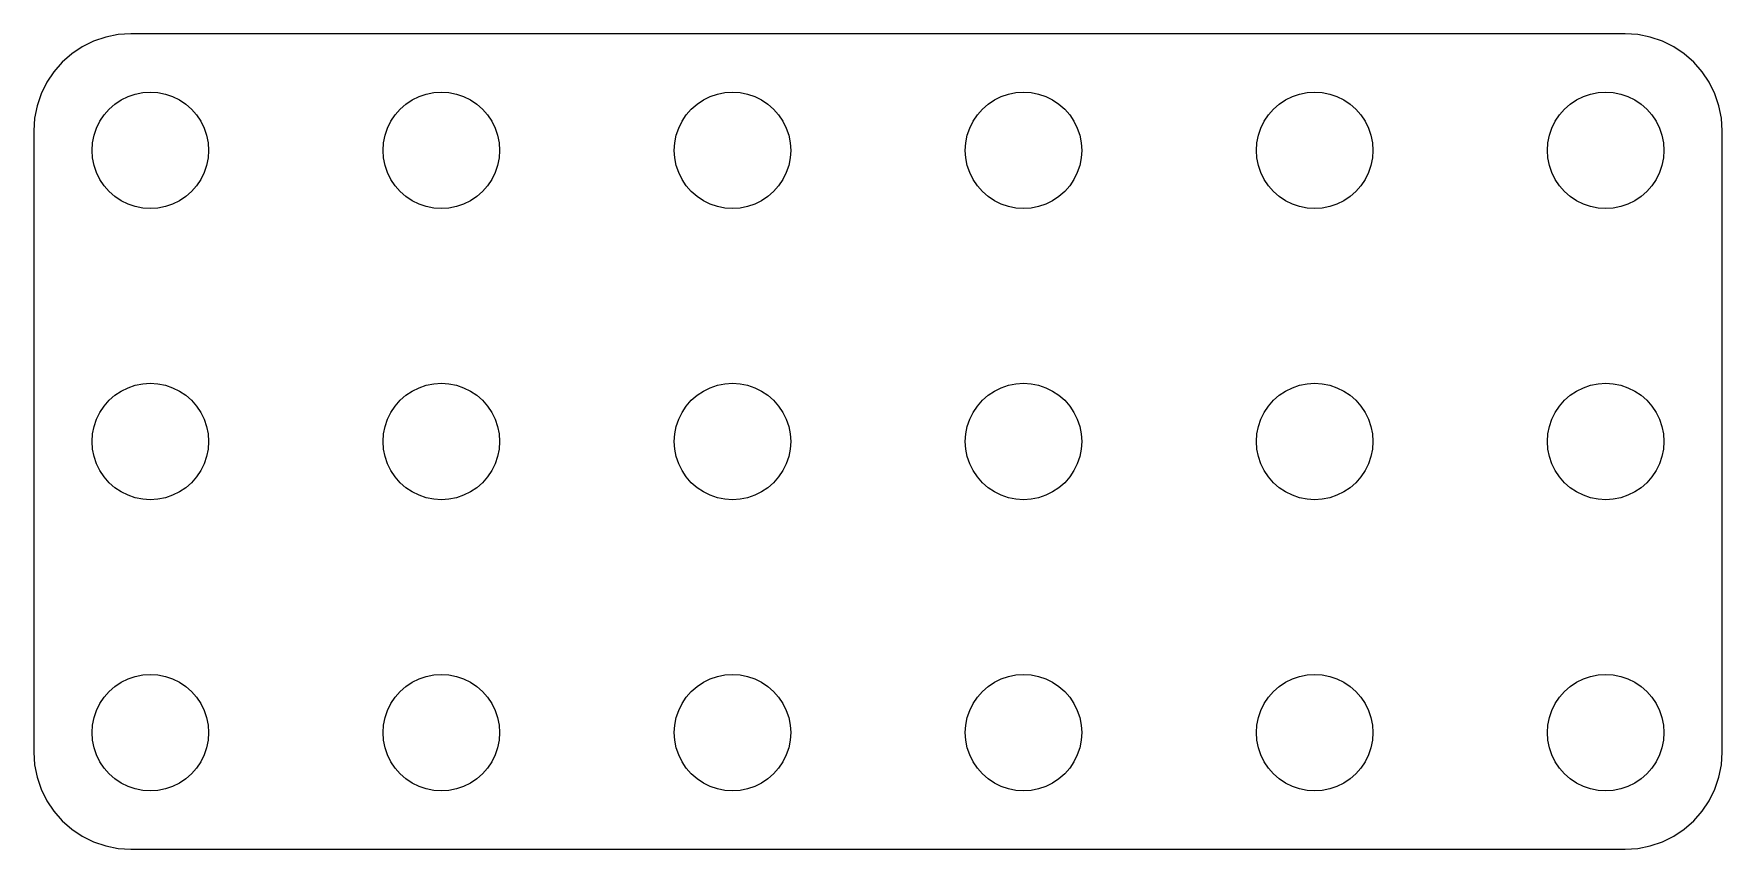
# Model space of a CAD drawing. Header units: metres. Extents: x -43.5 to 43.5, y -21 to 21.
import ezdxf

# ---------------------------------------------------------------- set-up
doc = ezdxf.new("R2010")
doc.units = ezdxf.units.M

msp = doc.modelspace()

# ---------------------------------------------------------------- linework, layer by layer
for p, q in [((-39.1576, 20.9622), (-39.7991, 20.8346)), ((-38.505, 21.005), (-39.1576, 20.9622)), ((38.505, 21.005), (-38.505, 21.005)), ((39.1576, 20.9622), (38.505, 21.005)), ((39.7991, 20.8346), (39.1576, 20.9622)), ((-41.005, 20.3351), (-41.5488, 19.9718)), ((-40.4184, 20.6244), (-41.005, 20.3351)), ((-39.7991, 20.8346), (-40.4184, 20.6244)), ((40.4184, 20.6244), (39.7991, 20.8346)), ((41.005, 20.3351), (40.4184, 20.6244)), ((41.5488, 19.9718), (41.005, 20.3351)), ((-42.0405, 19.5405), (-42.4718, 19.0488)), ((-41.5488, 19.9718), (-42.0405, 19.5405)), ((42.0405, 19.5405), (41.5488, 19.9718)), ((42.4718, 19.0488), (42.0405, 19.5405)), ((-42.8351, 18.505), (-43.1244, 17.9184)), ((-42.4718, 19.0488), (-42.8351, 18.505)), ((42.8351, 18.505), (42.4718, 19.0488)), ((43.1244, 17.9184), (42.8351, 18.505)), ((-43.1244, 17.9184), (-43.3346, 17.2991)), ((-39.3263, 17.3801), (-39, 17.5981)), ((-39, 17.5981), (-38.648, 17.7716)), ((-38.648, 17.7716), (-38.2765, 17.8978)), ((-38.2765, 17.8978), (-37.8916, 17.9743)), ((-37.8916, 17.9743), (-37.5, 18)), ((-37.5, 18), (-37.1084, 17.9743)), ((-37.1084, 17.9743), (-36.7235, 17.8978)), ((-36.7235, 17.8978), (-36.3519, 17.7716)), ((-36.3519, 17.7716), (-36, 17.5981)), ((-36, 17.5981), (-35.6737, 17.3801)), ((-24.3263, 17.3801), (-24, 17.5981)), ((-24, 17.5981), (-23.648, 17.7716)), ((-23.648, 17.7716), (-23.2764, 17.8978)), ((-23.2764, 17.8978), (-22.8916, 17.9743)), ((-22.8916, 17.9743), (-22.5, 18)), ((-22.5, 18), (-22.1084, 17.9743)), ((-22.1084, 17.9743), (-21.7235, 17.8978)), ((-21.7235, 17.8978), (-21.3519, 17.7716)), ((-21.3519, 17.7716), (-21, 17.5981)), ((-21, 17.5981), (-20.6737, 17.3801)), ((-9.32628, 17.3801), (-9, 17.5981)), ((-9, 17.5981), (-8.64804, 17.7716)), ((-8.64804, 17.7716), (-8.27644, 17.8978)), ((-8.27644, 17.8978), (-7.89157, 17.9743)), ((-7.89157, 17.9743), (-7.5, 18)), ((-7.5, 18), (-7.10841, 17.9743)), ((-7.10841, 17.9743), (-6.72354, 17.8978)), ((-6.72354, 17.8978), (-6.35194, 17.7716)), ((-6.35194, 17.7716), (-6, 17.5981)), ((-6, 17.5981), (-5.67371, 17.3801)), ((5.67371, 17.3801), (6, 17.5981)), ((6, 17.5981), (6.35194, 17.7716)), ((6.35194, 17.7716), (6.72354, 17.8978)), ((6.72354, 17.8978), (7.10841, 17.9743)), ((7.10841, 17.9743), (7.5, 18)), ((7.5, 18), (7.89157, 17.9743)), ((7.89157, 17.9743), (8.27644, 17.8978)), ((8.27644, 17.8978), (8.64804, 17.7716)), ((8.64804, 17.7716), (9, 17.5981)), ((9, 17.5981), (9.32628, 17.3801)), ((20.6737, 17.3801), (21, 17.5981)), ((21, 17.5981), (21.3519, 17.7716)), ((21.3519, 17.7716), (21.7235, 17.8978)), ((21.7235, 17.8978), (22.1084, 17.9743)), ((22.1084, 17.9743), (22.5, 18)), ((22.5, 18), (22.8916, 17.9743)), ((22.8916, 17.9743), (23.2764, 17.8978)), ((23.2764, 17.8978), (23.648, 17.7716)), ((23.648, 17.7716), (24, 17.5981)), ((24, 17.5981), (24.3263, 17.3801)), ((35.6737, 17.3801), (36, 17.5981)), ((36, 17.5981), (36.3519, 17.7716)), ((36.3519, 17.7716), (36.7235, 17.8978)), ((36.7235, 17.8978), (37.1084, 17.9743)), ((37.1084, 17.9743), (37.5, 18)), ((37.5, 18), (37.8916, 17.9743)), ((37.8916, 17.9743), (38.2765, 17.8978)), ((38.2765, 17.8978), (38.648, 17.7716)), ((38.648, 17.7716), (39, 17.5981)), ((39, 17.5981), (39.3263, 17.3801)), ((43.3346, 17.2991), (43.1244, 17.9184)), ((-43.4622, 16.6576), (-43.505, 16.005)), ((-43.3346, 17.2991), (-43.4622, 16.6576)), ((-40.0981, 16.5), (-39.8801, 16.8263)), ((-39.8801, 16.8263), (-39.6213, 17.1213)), ((-39.6213, 17.1213), (-39.3263, 17.3801)), ((-35.6737, 17.3801), (-35.3787, 17.1213)), ((-35.3787, 17.1213), (-35.1199, 16.8263)), ((-35.1199, 16.8263), (-34.9019, 16.5)), ((-25.0981, 16.5), (-24.8801, 16.8263)), ((-24.8801, 16.8263), (-24.6213, 17.1213)), ((-24.6213, 17.1213), (-24.3263, 17.3801)), ((-20.6737, 17.3801), (-20.3787, 17.1213)), ((-20.3787, 17.1213), (-20.1199, 16.8263)), ((-20.1199, 16.8263), (-19.9019, 16.5)), ((-10.0981, 16.5), (-9.88005, 16.8263)), ((-9.88005, 16.8263), (-9.62131, 17.1213)), ((-9.62131, 17.1213), (-9.32628, 17.3801)), ((-5.67371, 17.3801), (-5.37868, 17.1213)), ((-5.37868, 17.1213), (-5.11993, 16.8263)), ((-5.11993, 16.8263), (-4.90192, 16.5)), ((4.90192, 16.5), (5.11993, 16.8263)), ((5.11993, 16.8263), (5.37868, 17.1213)), ((5.37868, 17.1213), (5.67371, 17.3801)), ((9.32628, 17.3801), (9.62131, 17.1213)), ((9.62131, 17.1213), (9.88005, 16.8263)), ((9.88005, 16.8263), (10.0981, 16.5)), ((19.9019, 16.5), (20.1199, 16.8263)), ((20.1199, 16.8263), (20.3787, 17.1213)), ((20.3787, 17.1213), (20.6737, 17.3801)), ((24.3263, 17.3801), (24.6213, 17.1213)), ((24.6213, 17.1213), (24.8801, 16.8263)), ((24.8801, 16.8263), (25.0981, 16.5)), ((34.9019, 16.5), (35.1199, 16.8263)), ((35.1199, 16.8263), (35.3787, 17.1213)), ((35.3787, 17.1213), (35.6737, 17.3801)), ((39.3263, 17.3801), (39.6213, 17.1213)), ((39.6213, 17.1213), (39.8801, 16.8263)), ((39.8801, 16.8263), (40.0981, 16.5)), ((43.4622, 16.6576), (43.3346, 17.2991)), ((43.505, 16.005), (43.4622, 16.6576)), ((-43.505, 16.005), (-43.505, -16.005)), ((-40.4743, 15.3916), (-40.3978, 15.7764)), ((-40.3978, 15.7764), (-40.2716, 16.148)), ((-40.2716, 16.148), (-40.0981, 16.5)), ((-34.9019, 16.5), (-34.7284, 16.148)), ((-34.7284, 16.148), (-34.6022, 15.7764)), ((-34.6022, 15.7764), (-34.5257, 15.3916)), ((-25.4743, 15.3916), (-25.3978, 15.7764)), ((-25.3978, 15.7764), (-25.2716, 16.148)), ((-25.2716, 16.148), (-25.0981, 16.5)), ((-19.9019, 16.5), (-19.7283, 16.148)), ((-19.7283, 16.148), (-19.6022, 15.7764)), ((-19.6022, 15.7764), (-19.5257, 15.3916)), ((-10.4743, 15.3916), (-10.3978, 15.7764)), ((-10.3978, 15.7764), (-10.2716, 16.148)), ((-10.2716, 16.148), (-10.0981, 16.5)), ((-4.90192, 16.5), (-4.72835, 16.148)), ((-4.72835, 16.148), (-4.60222, 15.7764)), ((-4.60222, 15.7764), (-4.52567, 15.3916)), ((4.52567, 15.3916), (4.60222, 15.7764)), ((4.60222, 15.7764), (4.72835, 16.148)), ((4.72835, 16.148), (4.90192, 16.5)), ((10.0981, 16.5), (10.2716, 16.148)), ((10.2716, 16.148), (10.3978, 15.7764)), ((10.3978, 15.7764), (10.4743, 15.3916)), ((19.5257, 15.3916), (19.6022, 15.7764)), ((19.6022, 15.7764), (19.7283, 16.148)), ((19.7283, 16.148), (19.9019, 16.5)), ((25.0981, 16.5), (25.2716, 16.148)), ((25.2716, 16.148), (25.3978, 15.7764)), ((25.3978, 15.7764), (25.4743, 15.3916)), ((34.5257, 15.3916), (34.6022, 15.7764)), ((34.6022, 15.7764), (34.7284, 16.148)), ((34.7284, 16.148), (34.9019, 16.5)), ((40.0981, 16.5), (40.2716, 16.148)), ((40.2716, 16.148), (40.3978, 15.7764)), ((40.3978, 15.7764), (40.4743, 15.3916)), ((43.505, -16.005), (43.505, 16.005)), ((-40.5, 15), (-40.4743, 15.3916)), ((-40.4743, 14.6084), (-40.5, 15)), ((-34.5257, 15.3916), (-34.5, 15)), ((-34.5, 15), (-34.5257, 14.6084)), ((-25.5, 15), (-25.4743, 15.3916)), ((-25.4743, 14.6084), (-25.5, 15)), ((-19.5257, 15.3916), (-19.5, 15)), ((-19.5, 15), (-19.5257, 14.6084)), ((-10.5, 15), (-10.4743, 15.3916)), ((-10.4743, 14.6084), (-10.5, 15)), ((-4.52567, 15.3916), (-4.5, 15)), ((-4.5, 15), (-4.52567, 14.6084)), ((4.5, 15), (4.52567, 15.3916)), ((4.52567, 14.6084), (4.5, 15)), ((10.4743, 15.3916), (10.5, 15)), ((10.5, 15), (10.4743, 14.6084)), ((19.5, 15), (19.5257, 15.3916)), ((19.5257, 14.6084), (19.5, 15)), ((25.4743, 15.3916), (25.5, 15)), ((25.5, 15), (25.4743, 14.6084)), ((34.5, 15), (34.5257, 15.3916)), ((34.5257, 14.6084), (34.5, 15)), ((40.4743, 15.3916), (40.5, 15)), ((40.5, 15), (40.4743, 14.6084)), ((-40.3978, 14.2235), (-40.4743, 14.6084)), ((-40.2716, 13.8519), (-40.3978, 14.2235)), ((-34.6022, 14.2235), (-34.7284, 13.8519)), ((-34.5257, 14.6084), (-34.6022, 14.2235)), ((-25.3978, 14.2235), (-25.4743, 14.6084)), ((-25.2716, 13.8519), (-25.3978, 14.2235)), ((-19.6022, 14.2235), (-19.7283, 13.8519)), ((-19.5257, 14.6084), (-19.6022, 14.2235)), ((-10.3978, 14.2235), (-10.4743, 14.6084)), ((-10.2716, 13.8519), (-10.3978, 14.2235)), ((-4.60222, 14.2235), (-4.72835, 13.8519)), ((-4.52567, 14.6084), (-4.60222, 14.2235)), ((4.60222, 14.2235), (4.52567, 14.6084)), ((4.72835, 13.8519), (4.60222, 14.2235)), ((10.3978, 14.2235), (10.2716, 13.8519)), ((10.4743, 14.6084), (10.3978, 14.2235)), ((19.6022, 14.2235), (19.5257, 14.6084)), ((19.7283, 13.8519), (19.6022, 14.2235)), ((25.3978, 14.2235), (25.2716, 13.8519)), ((25.4743, 14.6084), (25.3978, 14.2235)), ((34.6022, 14.2235), (34.5257, 14.6084)), ((34.7284, 13.8519), (34.6022, 14.2235)), ((40.3978, 14.2235), (40.2716, 13.8519)), ((40.4743, 14.6084), (40.3978, 14.2235)), ((-40.0981, 13.5), (-40.2716, 13.8519)), ((-39.8801, 13.1737), (-40.0981, 13.5)), ((-39.6213, 12.8787), (-39.8801, 13.1737)), ((-35.1199, 13.1737), (-35.3787, 12.8787)), ((-34.9019, 13.5), (-35.1199, 13.1737)), ((-34.7284, 13.8519), (-34.9019, 13.5)), ((-25.0981, 13.5), (-25.2716, 13.8519)), ((-24.8801, 13.1737), (-25.0981, 13.5)), ((-24.6213, 12.8787), (-24.8801, 13.1737)), ((-20.1199, 13.1737), (-20.3787, 12.8787)), ((-19.9019, 13.5), (-20.1199, 13.1737)), ((-19.7283, 13.8519), (-19.9019, 13.5)), ((-10.0981, 13.5), (-10.2716, 13.8519)), ((-9.88005, 13.1737), (-10.0981, 13.5)), ((-9.62131, 12.8787), (-9.88005, 13.1737)), ((-5.11993, 13.1737), (-5.37868, 12.8787)), ((-4.90192, 13.5), (-5.11993, 13.1737)), ((-4.72835, 13.8519), (-4.90192, 13.5)), ((4.90192, 13.5), (4.72835, 13.8519)), ((5.11993, 13.1737), (4.90192, 13.5)), ((5.37868, 12.8787), (5.11993, 13.1737)), ((9.88005, 13.1737), (9.62131, 12.8787)), ((10.0981, 13.5), (9.88005, 13.1737)), ((10.2716, 13.8519), (10.0981, 13.5)), ((19.9019, 13.5), (19.7283, 13.8519)), ((20.1199, 13.1737), (19.9019, 13.5)), ((20.3787, 12.8787), (20.1199, 13.1737)), ((24.8801, 13.1737), (24.6213, 12.8787)), ((25.0981, 13.5), (24.8801, 13.1737)), ((25.2716, 13.8519), (25.0981, 13.5)), ((34.9019, 13.5), (34.7284, 13.8519)), ((35.1199, 13.1737), (34.9019, 13.5)), ((35.3787, 12.8787), (35.1199, 13.1737)), ((39.8801, 13.1737), (39.6213, 12.8787)), ((40.0981, 13.5), (39.8801, 13.1737)), ((40.2716, 13.8519), (40.0981, 13.5)), ((-39.3263, 12.6199), (-39.6213, 12.8787)), ((-39, 12.4019), (-39.3263, 12.6199)), ((-38.648, 12.2283), (-39, 12.4019)), ((-38.2765, 12.1022), (-38.648, 12.2283)), ((-36.3519, 12.2283), (-36.7235, 12.1022)), ((-36, 12.4019), (-36.3519, 12.2283)), ((-35.6737, 12.6199), (-36, 12.4019)), ((-35.3787, 12.8787), (-35.6737, 12.6199)), ((-24.3263, 12.6199), (-24.6213, 12.8787)), ((-24, 12.4019), (-24.3263, 12.6199)), ((-23.648, 12.2283), (-24, 12.4019)), ((-23.2764, 12.1022), (-23.648, 12.2283)), ((-21.3519, 12.2283), (-21.7235, 12.1022)), ((-21, 12.4019), (-21.3519, 12.2283)), ((-20.6737, 12.6199), (-21, 12.4019)), ((-20.3787, 12.8787), (-20.6737, 12.6199)), ((-9.32628, 12.6199), (-9.62131, 12.8787)), ((-9, 12.4019), (-9.32628, 12.6199)), ((-8.64804, 12.2283), (-9, 12.4019)), ((-8.27644, 12.1022), (-8.64804, 12.2283)), ((-6.35194, 12.2283), (-6.72354, 12.1022)), ((-6, 12.4019), (-6.35194, 12.2283)), ((-5.67371, 12.6199), (-6, 12.4019)), ((-5.37868, 12.8787), (-5.67371, 12.6199)), ((5.67371, 12.6199), (5.37868, 12.8787)), ((6, 12.4019), (5.67371, 12.6199)), ((6.35194, 12.2283), (6, 12.4019)), ((6.72354, 12.1022), (6.35194, 12.2283)), ((8.64804, 12.2283), (8.27644, 12.1022)), ((9, 12.4019), (8.64804, 12.2283)), ((9.32628, 12.6199), (9, 12.4019)), ((9.62131, 12.8787), (9.32628, 12.6199)), ((20.6737, 12.6199), (20.3787, 12.8787)), ((21, 12.4019), (20.6737, 12.6199)), ((21.3519, 12.2283), (21, 12.4019)), ((21.7235, 12.1022), (21.3519, 12.2283)), ((23.648, 12.2283), (23.2764, 12.1022)), ((24, 12.4019), (23.648, 12.2283)), ((24.3263, 12.6199), (24, 12.4019)), ((24.6213, 12.8787), (24.3263, 12.6199)), ((35.6737, 12.6199), (35.3787, 12.8787)), ((36, 12.4019), (35.6737, 12.6199)), ((36.3519, 12.2283), (36, 12.4019)), ((36.7235, 12.1022), (36.3519, 12.2283)), ((38.648, 12.2283), (38.2765, 12.1022)), ((39, 12.4019), (38.648, 12.2283)), ((39.3263, 12.6199), (39, 12.4019)), ((39.6213, 12.8787), (39.3263, 12.6199)), ((-37.8916, 12.0257), (-38.2765, 12.1022)), ((-37.5, 12), (-37.8916, 12.0257)), ((-37.1084, 12.0257), (-37.5, 12)), ((-36.7235, 12.1022), (-37.1084, 12.0257)), ((-22.8916, 12.0257), (-23.2764, 12.1022)), ((-22.5, 12), (-22.8916, 12.0257)), ((-22.1084, 12.0257), (-22.5, 12)), ((-21.7235, 12.1022), (-22.1084, 12.0257)), ((-7.89157, 12.0257), (-8.27644, 12.1022)), ((-7.5, 12), (-7.89157, 12.0257)), ((-7.10841, 12.0257), (-7.5, 12)), ((-6.72354, 12.1022), (-7.10841, 12.0257)), ((7.10841, 12.0257), (6.72354, 12.1022)), ((7.5, 12), (7.10841, 12.0257)), ((7.89157, 12.0257), (7.5, 12)), ((8.27644, 12.1022), (7.89157, 12.0257)), ((22.1084, 12.0257), (21.7235, 12.1022)), ((22.5, 12), (22.1084, 12.0257)), ((22.8916, 12.0257), (22.5, 12)), ((23.2764, 12.1022), (22.8916, 12.0257)), ((37.1084, 12.0257), (36.7235, 12.1022)), ((37.5, 12), (37.1084, 12.0257)), ((37.8916, 12.0257), (37.5, 12)), ((38.2765, 12.1022), (37.8916, 12.0257)), ((-39, 2.59807), (-38.648, 2.77164)), ((-38.648, 2.77164), (-38.2765, 2.89777)), ((-38.2765, 2.89777), (-37.8916, 2.97432)), ((-37.8916, 2.97432), (-37.5, 3)), ((-37.5, 3), (-37.1084, 2.97432)), ((-37.1084, 2.97432), (-36.7235, 2.89777)), ((-36.7235, 2.89777), (-36.3519, 2.77164)), ((-36.3519, 2.77164), (-36, 2.59807)), ((-24, 2.59807), (-23.648, 2.77164)), ((-23.648, 2.77164), (-23.2764, 2.89777)), ((-23.2764, 2.89777), (-22.8916, 2.97432)), ((-22.8916, 2.97432), (-22.5, 3)), ((-22.5, 3), (-22.1084, 2.97432)), ((-22.1084, 2.97432), (-21.7235, 2.89777)), ((-21.7235, 2.89777), (-21.3519, 2.77164)), ((-21.3519, 2.77164), (-21, 2.59807)), ((-9, 2.59807), (-8.64804, 2.77164)), ((-8.64804, 2.77164), (-8.27644, 2.89777)), ((-8.27644, 2.89777), (-7.89157, 2.97432)), ((-7.89157, 2.97432), (-7.5, 3)), ((-7.5, 3), (-7.10841, 2.97432)), ((-7.10841, 2.97432), (-6.72354, 2.89777)), ((-6.72354, 2.89777), (-6.35194, 2.77164)), ((-6.35194, 2.77164), (-6, 2.59807)), ((6, 2.59807), (6.35194, 2.77164)), ((6.35194, 2.77164), (6.72354, 2.89777)), ((6.72354, 2.89777), (7.10841, 2.97432)), ((7.10841, 2.97432), (7.5, 3)), ((7.5, 3), (7.89157, 2.97432)), ((7.89157, 2.97432), (8.27644, 2.89777)), ((8.27644, 2.89777), (8.64804, 2.77164)), ((8.64804, 2.77164), (9, 2.59807)), ((21, 2.59807), (21.3519, 2.77164)), ((21.3519, 2.77164), (21.7235, 2.89777)), ((21.7235, 2.89777), (22.1084, 2.97432)), ((22.1084, 2.97432), (22.5, 3)), ((22.5, 3), (22.8916, 2.97432)), ((22.8916, 2.97432), (23.2764, 2.89777)), ((23.2764, 2.89777), (23.648, 2.77164)), ((23.648, 2.77164), (24, 2.59807)), ((36, 2.59807), (36.3519, 2.77164)), ((36.3519, 2.77164), (36.7235, 2.89777)), ((36.7235, 2.89777), (37.1084, 2.97432)), ((37.1084, 2.97432), (37.5, 3)), ((37.5, 3), (37.8916, 2.97432)), ((37.8916, 2.97432), (38.2765, 2.89777)), ((38.2765, 2.89777), (38.648, 2.77164)), ((38.648, 2.77164), (39, 2.59807)), ((-40.0981, 1.5), (-39.8801, 1.82628)), ((-39.8801, 1.82628), (-39.6213, 2.12131)), ((-39.6213, 2.12131), (-39.3263, 2.38005)), ((-39.3263, 2.38005), (-39, 2.59807)), ((-36, 2.59807), (-35.6737, 2.38005)), ((-35.6737, 2.38005), (-35.3787, 2.12131)), ((-35.3787, 2.12131), (-35.1199, 1.82628)), ((-35.1199, 1.82628), (-34.9019, 1.5)), ((-25.0981, 1.5), (-24.8801, 1.82628)), ((-24.8801, 1.82628), (-24.6213, 2.12131)), ((-24.6213, 2.12131), (-24.3263, 2.38005)), ((-24.3263, 2.38005), (-24, 2.59807)), ((-21, 2.59807), (-20.6737, 2.38005)), ((-20.6737, 2.38005), (-20.3787, 2.12131)), ((-20.3787, 2.12131), (-20.1199, 1.82628)), ((-20.1199, 1.82628), (-19.9019, 1.5)), ((-10.0981, 1.5), (-9.88005, 1.82628)), ((-9.88005, 1.82628), (-9.62131, 2.12131)), ((-9.62131, 2.12131), (-9.32628, 2.38005)), ((-9.32628, 2.38005), (-9, 2.59807)), ((-6, 2.59807), (-5.67371, 2.38005)), ((-5.67371, 2.38005), (-5.37868, 2.12131)), ((-5.37868, 2.12131), (-5.11993, 1.82628)), ((-5.11993, 1.82628), (-4.90192, 1.5)), ((4.90192, 1.5), (5.11993, 1.82628)), ((5.11993, 1.82628), (5.37868, 2.12131)), ((5.37868, 2.12131), (5.67371, 2.38005)), ((5.67371, 2.38005), (6, 2.59807)), ((9, 2.59807), (9.32628, 2.38005)), ((9.32628, 2.38005), (9.62131, 2.12131)), ((9.62131, 2.12131), (9.88005, 1.82628)), ((9.88005, 1.82628), (10.0981, 1.5)), ((19.9019, 1.5), (20.1199, 1.82628)), ((20.1199, 1.82628), (20.3787, 2.12131)), ((20.3787, 2.12131), (20.6737, 2.38005)), ((20.6737, 2.38005), (21, 2.59807)), ((24, 2.59807), (24.3263, 2.38005)), ((24.3263, 2.38005), (24.6213, 2.12131)), ((24.6213, 2.12131), (24.8801, 1.82628)), ((24.8801, 1.82628), (25.0981, 1.5)), ((34.9019, 1.5), (35.1199, 1.82628)), ((35.1199, 1.82628), (35.3787, 2.12131)), ((35.3787, 2.12131), (35.6737, 2.38005)), ((35.6737, 2.38005), (36, 2.59807)), ((39, 2.59807), (39.3263, 2.38005)), ((39.3263, 2.38005), (39.6213, 2.12131)), ((39.6213, 2.12131), (39.8801, 1.82628)), ((39.8801, 1.82628), (40.0981, 1.5)), ((-40.3978, 0.776443), (-40.2716, 1.14804)), ((-40.2716, 1.14804), (-40.0981, 1.5)), ((-34.9019, 1.5), (-34.7284, 1.14804)), ((-34.7284, 1.14804), (-34.6022, 0.776443)), ((-25.3978, 0.776443), (-25.2716, 1.14804)), ((-25.2716, 1.14804), (-25.0981, 1.5)), ((-19.9019, 1.5), (-19.7283, 1.14804)), ((-19.7283, 1.14804), (-19.6022, 0.776443)), ((-10.3978, 0.776443), (-10.2716, 1.14804)), ((-10.2716, 1.14804), (-10.0981, 1.5)), ((-4.90192, 1.5), (-4.72835, 1.14804)), ((-4.72835, 1.14804), (-4.60222, 0.776443)), ((4.60222, 0.776443), (4.72835, 1.14804)), ((4.72835, 1.14804), (4.90192, 1.5)), ((10.0981, 1.5), (10.2716, 1.14804)), ((10.2716, 1.14804), (10.3978, 0.776443)), ((19.6022, 0.776443), (19.7283, 1.14804)), ((19.7283, 1.14804), (19.9019, 1.5)), ((25.0981, 1.5), (25.2716, 1.14804)), ((25.2716, 1.14804), (25.3978, 0.776443)), ((34.6022, 0.776443), (34.7284, 1.14804)), ((34.7284, 1.14804), (34.9019, 1.5)), ((40.0981, 1.5), (40.2716, 1.14804)), ((40.2716, 1.14804), (40.3978, 0.776443)), ((-40.5, 0), (-40.4743, 0.391571)), ((-40.4743, -0.391571), (-40.5, 0)), ((-40.4743, 0.391571), (-40.3978, 0.776443)), ((-34.6022, 0.776443), (-34.5257, 0.391571)), ((-34.5257, 0.391571), (-34.5, 0)), ((-34.5, 0), (-34.5257, -0.391571)), ((-25.5, 0), (-25.4743, 0.391571)), ((-25.4743, -0.391571), (-25.5, 0)), ((-25.4743, 0.391571), (-25.3978, 0.776443)), ((-19.6022, 0.776443), (-19.5257, 0.391571)), ((-19.5257, 0.391571), (-19.5, 0)), ((-19.5, 0), (-19.5257, -0.391571)), ((-10.5, 0), (-10.4743, 0.391571)), ((-10.4743, -0.391571), (-10.5, 0)), ((-10.4743, 0.391571), (-10.3978, 0.776443)), ((-4.60222, 0.776443), (-4.52567, 0.391571)), ((-4.52567, 0.391571), (-4.5, 0)), ((-4.5, 0), (-4.52567, -0.391571)), ((4.5, 0), (4.52567, 0.391571)), ((4.52567, -0.391571), (4.5, 0)), ((4.52567, 0.391571), (4.60222, 0.776443)), ((10.3978, 0.776443), (10.4743, 0.391571)), ((10.4743, 0.391571), (10.5, 0)), ((10.5, 0), (10.4743, -0.391571)), ((19.5, 0), (19.5257, 0.391571)), ((19.5257, -0.391571), (19.5, 0)), ((19.5257, 0.391571), (19.6022, 0.776443)), ((25.3978, 0.776443), (25.4743, 0.391571)), ((25.4743, 0.391571), (25.5, 0)), ((25.5, 0), (25.4743, -0.391571)), ((34.5, 0), (34.5257, 0.391571)), ((34.5257, -0.391571), (34.5, 0)), ((34.5257, 0.391571), (34.6022, 0.776443)), ((40.3978, 0.776443), (40.4743, 0.391571)), ((40.4743, 0.391571), (40.5, 0)), ((40.5, 0), (40.4743, -0.391571)), ((-40.3978, -0.776443), (-40.4743, -0.391571)), ((-40.2716, -1.14804), (-40.3978, -0.776443)), ((-34.6022, -0.776443), (-34.7284, -1.14804)), ((-34.5257, -0.391571), (-34.6022, -0.776443)), ((-25.3978, -0.776443), (-25.4743, -0.391571)), ((-25.2716, -1.14804), (-25.3978, -0.776443)), ((-19.6022, -0.776443), (-19.7283, -1.14804)), ((-19.5257, -0.391571), (-19.6022, -0.776443)), ((-10.3978, -0.776443), (-10.4743, -0.391571)), ((-10.2716, -1.14804), (-10.3978, -0.776443)), ((-4.60222, -0.776443), (-4.72835, -1.14804)), ((-4.52567, -0.391571), (-4.60222, -0.776443)), ((4.60222, -0.776443), (4.52567, -0.391571)), ((4.72835, -1.14804), (4.60222, -0.776443)), ((10.3978, -0.776443), (10.2716, -1.14804)), ((10.4743, -0.391571), (10.3978, -0.776443)), ((19.6022, -0.776443), (19.5257, -0.391571)), ((19.7283, -1.14804), (19.6022, -0.776443)), ((25.3978, -0.776443), (25.2716, -1.14804)), ((25.4743, -0.391571), (25.3978, -0.776443)), ((34.6022, -0.776443), (34.5257, -0.391571)), ((34.7284, -1.14804), (34.6022, -0.776443)), ((40.3978, -0.776443), (40.2716, -1.14804)), ((40.4743, -0.391571), (40.3978, -0.776443)), ((-40.0981, -1.5), (-40.2716, -1.14804)), ((-39.8801, -1.82628), (-40.0981, -1.5)), ((-34.9019, -1.5), (-35.1199, -1.82628)), ((-34.7284, -1.14804), (-34.9019, -1.5)), ((-25.0981, -1.5), (-25.2716, -1.14804)), ((-24.8801, -1.82628), (-25.0981, -1.5)), ((-19.9019, -1.5), (-20.1199, -1.82628)), ((-19.7283, -1.14804), (-19.9019, -1.5)), ((-10.0981, -1.5), (-10.2716, -1.14804)), ((-9.88005, -1.82628), (-10.0981, -1.5)), ((-4.90192, -1.5), (-5.11993, -1.82628)), ((-4.72835, -1.14804), (-4.90192, -1.5)), ((4.90192, -1.5), (4.72835, -1.14804)), ((5.11993, -1.82628), (4.90192, -1.5)), ((10.0981, -1.5), (9.88005, -1.82628)), ((10.2716, -1.14804), (10.0981, -1.5)), ((19.9019, -1.5), (19.7283, -1.14804)), ((20.1199, -1.82628), (19.9019, -1.5)), ((25.0981, -1.5), (24.8801, -1.82628)), ((25.2716, -1.14804), (25.0981, -1.5)), ((34.9019, -1.5), (34.7284, -1.14804)), ((35.1199, -1.82628), (34.9019, -1.5)), ((40.0981, -1.5), (39.8801, -1.82628)), ((40.2716, -1.14804), (40.0981, -1.5)), ((-39.6213, -2.12131), (-39.8801, -1.82628)), ((-39.3263, -2.38005), (-39.6213, -2.12131)), ((-39, -2.59807), (-39.3263, -2.38005)), ((-38.648, -2.77164), (-39, -2.59807)), ((-36, -2.59807), (-36.3519, -2.77164)), ((-35.6737, -2.38005), (-36, -2.59807)), ((-35.3787, -2.12131), (-35.6737, -2.38005)), ((-35.1199, -1.82628), (-35.3787, -2.12131)), ((-24.6213, -2.12131), (-24.8801, -1.82628)), ((-24.3263, -2.38005), (-24.6213, -2.12131)), ((-24, -2.59807), (-24.3263, -2.38005)), ((-23.648, -2.77164), (-24, -2.59807)), ((-21, -2.59807), (-21.3519, -2.77164)), ((-20.6737, -2.38005), (-21, -2.59807)), ((-20.3787, -2.12131), (-20.6737, -2.38005)), ((-20.1199, -1.82628), (-20.3787, -2.12131)), ((-9.62131, -2.12131), (-9.88005, -1.82628)), ((-9.32628, -2.38005), (-9.62131, -2.12131)), ((-9, -2.59807), (-9.32628, -2.38005)), ((-8.64804, -2.77164), (-9, -2.59807)), ((-6, -2.59807), (-6.35194, -2.77164)), ((-5.67371, -2.38005), (-6, -2.59807)), ((-5.37868, -2.12131), (-5.67371, -2.38005)), ((-5.11993, -1.82628), (-5.37868, -2.12131)), ((5.37868, -2.12131), (5.11993, -1.82628)), ((5.67371, -2.38005), (5.37868, -2.12131)), ((6, -2.59807), (5.67371, -2.38005)), ((6.35194, -2.77164), (6, -2.59807)), ((9, -2.59807), (8.64804, -2.77164)), ((9.32628, -2.38005), (9, -2.59807)), ((9.62131, -2.12131), (9.32628, -2.38005)), ((9.88005, -1.82628), (9.62131, -2.12131)), ((20.3787, -2.12131), (20.1199, -1.82628)), ((20.6737, -2.38005), (20.3787, -2.12131)), ((21, -2.59807), (20.6737, -2.38005)), ((21.3519, -2.77164), (21, -2.59807)), ((24, -2.59807), (23.648, -2.77164)), ((24.3263, -2.38005), (24, -2.59807)), ((24.6213, -2.12131), (24.3263, -2.38005)), ((24.8801, -1.82628), (24.6213, -2.12131)), ((35.3787, -2.12131), (35.1199, -1.82628)), ((35.6737, -2.38005), (35.3787, -2.12131)), ((36, -2.59807), (35.6737, -2.38005)), ((36.3519, -2.77164), (36, -2.59807)), ((39, -2.59807), (38.648, -2.77164)), ((39.3263, -2.38005), (39, -2.59807)), ((39.6213, -2.12131), (39.3263, -2.38005)), ((39.8801, -1.82628), (39.6213, -2.12131)), ((-38.2765, -2.89777), (-38.648, -2.77164)), ((-37.8916, -2.97432), (-38.2765, -2.89777)), ((-37.5, -3), (-37.8916, -2.97432)), ((-37.1084, -2.97432), (-37.5, -3)), ((-36.7235, -2.89777), (-37.1084, -2.97432)), ((-36.3519, -2.77164), (-36.7235, -2.89777)), ((-23.2764, -2.89777), (-23.648, -2.77164)), ((-22.8916, -2.97432), (-23.2764, -2.89777)), ((-22.5, -3), (-22.8916, -2.97432)), ((-22.1084, -2.97432), (-22.5, -3)), ((-21.7235, -2.89777), (-22.1084, -2.97432)), ((-21.3519, -2.77164), (-21.7235, -2.89777)), ((-8.27644, -2.89777), (-8.64804, -2.77164)), ((-7.89157, -2.97432), (-8.27644, -2.89777)), ((-7.5, -3), (-7.89157, -2.97432)), ((-7.10841, -2.97432), (-7.5, -3)), ((-6.72354, -2.89777), (-7.10841, -2.97432)), ((-6.35194, -2.77164), (-6.72354, -2.89777)), ((6.72354, -2.89777), (6.35194, -2.77164)), ((7.10841, -2.97432), (6.72354, -2.89777)), ((7.5, -3), (7.10841, -2.97432)), ((7.89157, -2.97432), (7.5, -3)), ((8.27644, -2.89777), (7.89157, -2.97432)), ((8.64804, -2.77164), (8.27644, -2.89777)), ((21.7235, -2.89777), (21.3519, -2.77164)), ((22.1084, -2.97432), (21.7235, -2.89777)), ((22.5, -3), (22.1084, -2.97432)), ((22.8916, -2.97432), (22.5, -3)), ((23.2764, -2.89777), (22.8916, -2.97432)), ((23.648, -2.77164), (23.2764, -2.89777)), ((36.7235, -2.89777), (36.3519, -2.77164)), ((37.1084, -2.97432), (36.7235, -2.89777)), ((37.5, -3), (37.1084, -2.97432)), ((37.8916, -2.97432), (37.5, -3)), ((38.2765, -2.89777), (37.8916, -2.97432)), ((38.648, -2.77164), (38.2765, -2.89777)), ((-38.648, -12.2283), (-38.2765, -12.1022)), ((-38.2765, -12.1022), (-37.8916, -12.0257)), ((-37.8916, -12.0257), (-37.5, -12)), ((-37.5, -12), (-37.1084, -12.0257)), ((-37.1084, -12.0257), (-36.7235, -12.1022)), ((-36.7235, -12.1022), (-36.3519, -12.2283)), ((-23.648, -12.2283), (-23.2764, -12.1022)), ((-23.2764, -12.1022), (-22.8916, -12.0257)), ((-22.8916, -12.0257), (-22.5, -12)), ((-22.5, -12), (-22.1084, -12.0257)), ((-22.1084, -12.0257), (-21.7235, -12.1022)), ((-21.7235, -12.1022), (-21.3519, -12.2283)), ((-8.64804, -12.2283), (-8.27644, -12.1022)), ((-8.27644, -12.1022), (-7.89157, -12.0257)), ((-7.89157, -12.0257), (-7.5, -12)), ((-7.5, -12), (-7.10841, -12.0257)), ((-7.10841, -12.0257), (-6.72354, -12.1022)), ((-6.72354, -12.1022), (-6.35194, -12.2283)), ((6.35194, -12.2283), (6.72354, -12.1022)), ((6.72354, -12.1022), (7.10841, -12.0257)), ((7.10841, -12.0257), (7.5, -12)), ((7.5, -12), (7.89157, -12.0257)), ((7.89157, -12.0257), (8.27644, -12.1022)), ((8.27644, -12.1022), (8.64804, -12.2283)), ((21.3519, -12.2283), (21.7235, -12.1022)), ((21.7235, -12.1022), (22.1084, -12.0257)), ((22.1084, -12.0257), (22.5, -12)), ((22.5, -12), (22.8916, -12.0257)), ((22.8916, -12.0257), (23.2764, -12.1022)), ((23.2764, -12.1022), (23.648, -12.2283)), ((36.3519, -12.2283), (36.7235, -12.1022)), ((36.7235, -12.1022), (37.1084, -12.0257)), ((37.1084, -12.0257), (37.5, -12)), ((37.5, -12), (37.8916, -12.0257)), ((37.8916, -12.0257), (38.2765, -12.1022)), ((38.2765, -12.1022), (38.648, -12.2283)), ((-39.8801, -13.1737), (-39.6213, -12.8787)), ((-39.6213, -12.8787), (-39.3263, -12.6199)), ((-39.3263, -12.6199), (-39, -12.4019)), ((-39, -12.4019), (-38.648, -12.2283)), ((-36.3519, -12.2283), (-36, -12.4019)), ((-36, -12.4019), (-35.6737, -12.6199)), ((-35.6737, -12.6199), (-35.3787, -12.8787)), ((-35.3787, -12.8787), (-35.1199, -13.1737)), ((-24.8801, -13.1737), (-24.6213, -12.8787)), ((-24.6213, -12.8787), (-24.3263, -12.6199)), ((-24.3263, -12.6199), (-24, -12.4019)), ((-24, -12.4019), (-23.648, -12.2283)), ((-21.3519, -12.2283), (-21, -12.4019)), ((-21, -12.4019), (-20.6737, -12.6199)), ((-20.6737, -12.6199), (-20.3787, -12.8787)), ((-20.3787, -12.8787), (-20.1199, -13.1737)), ((-9.88005, -13.1737), (-9.62131, -12.8787)), ((-9.62131, -12.8787), (-9.32628, -12.6199)), ((-9.32628, -12.6199), (-9, -12.4019)), ((-9, -12.4019), (-8.64804, -12.2283)), ((-6.35194, -12.2283), (-6, -12.4019)), ((-6, -12.4019), (-5.67371, -12.6199)), ((-5.67371, -12.6199), (-5.37868, -12.8787)), ((-5.37868, -12.8787), (-5.11993, -13.1737)), ((5.11993, -13.1737), (5.37868, -12.8787)), ((5.37868, -12.8787), (5.67371, -12.6199)), ((5.67371, -12.6199), (6, -12.4019)), ((6, -12.4019), (6.35194, -12.2283)), ((8.64804, -12.2283), (9, -12.4019)), ((9, -12.4019), (9.32628, -12.6199)), ((9.32628, -12.6199), (9.62131, -12.8787)), ((9.62131, -12.8787), (9.88005, -13.1737)), ((20.1199, -13.1737), (20.3787, -12.8787)), ((20.3787, -12.8787), (20.6737, -12.6199)), ((20.6737, -12.6199), (21, -12.4019)), ((21, -12.4019), (21.3519, -12.2283)), ((23.648, -12.2283), (24, -12.4019)), ((24, -12.4019), (24.3263, -12.6199)), ((24.3263, -12.6199), (24.6213, -12.8787)), ((24.6213, -12.8787), (24.8801, -13.1737)), ((35.1199, -13.1737), (35.3787, -12.8787)), ((35.3787, -12.8787), (35.6737, -12.6199)), ((35.6737, -12.6199), (36, -12.4019)), ((36, -12.4019), (36.3519, -12.2283)), ((38.648, -12.2283), (39, -12.4019)), ((39, -12.4019), (39.3263, -12.6199)), ((39.3263, -12.6199), (39.6213, -12.8787)), ((39.6213, -12.8787), (39.8801, -13.1737)), ((-40.3978, -14.2235), (-40.2716, -13.8519)), ((-40.2716, -13.8519), (-40.0981, -13.5)), ((-40.0981, -13.5), (-39.8801, -13.1737)), ((-35.1199, -13.1737), (-34.9019, -13.5)), ((-34.9019, -13.5), (-34.7284, -13.8519)), ((-34.7284, -13.8519), (-34.6022, -14.2235)), ((-25.3978, -14.2235), (-25.2716, -13.8519)), ((-25.2716, -13.8519), (-25.0981, -13.5)), ((-25.0981, -13.5), (-24.8801, -13.1737)), ((-20.1199, -13.1737), (-19.9019, -13.5)), ((-19.9019, -13.5), (-19.7283, -13.8519)), ((-19.7283, -13.8519), (-19.6022, -14.2235)), ((-10.3978, -14.2235), (-10.2716, -13.8519)), ((-10.2716, -13.8519), (-10.0981, -13.5)), ((-10.0981, -13.5), (-9.88005, -13.1737)), ((-5.11993, -13.1737), (-4.90192, -13.5)), ((-4.90192, -13.5), (-4.72835, -13.8519)), ((-4.72835, -13.8519), (-4.60222, -14.2235)), ((4.60222, -14.2235), (4.72835, -13.8519)), ((4.72835, -13.8519), (4.90192, -13.5)), ((4.90192, -13.5), (5.11993, -13.1737)), ((9.88005, -13.1737), (10.0981, -13.5)), ((10.0981, -13.5), (10.2716, -13.8519)), ((10.2716, -13.8519), (10.3978, -14.2235)), ((19.6022, -14.2235), (19.7283, -13.8519)), ((19.7283, -13.8519), (19.9019, -13.5)), ((19.9019, -13.5), (20.1199, -13.1737)), ((24.8801, -13.1737), (25.0981, -13.5)), ((25.0981, -13.5), (25.2716, -13.8519)), ((25.2716, -13.8519), (25.3978, -14.2235)), ((34.6022, -14.2235), (34.7284, -13.8519)), ((34.7284, -13.8519), (34.9019, -13.5)), ((34.9019, -13.5), (35.1199, -13.1737)), ((39.8801, -13.1737), (40.0981, -13.5)), ((40.0981, -13.5), (40.2716, -13.8519)), ((40.2716, -13.8519), (40.3978, -14.2235)), ((-40.5, -15), (-40.4743, -14.6084)), ((-40.4743, -14.6084), (-40.3978, -14.2235)), ((-34.6022, -14.2235), (-34.5257, -14.6084)), ((-34.5257, -14.6084), (-34.5, -15)), ((-25.5, -15), (-25.4743, -14.6084)), ((-25.4743, -14.6084), (-25.3978, -14.2235)), ((-19.6022, -14.2235), (-19.5257, -14.6084)), ((-19.5257, -14.6084), (-19.5, -15)), ((-10.5, -15), (-10.4743, -14.6084)), ((-10.4743, -14.6084), (-10.3978, -14.2235)), ((-4.60222, -14.2235), (-4.52567, -14.6084)), ((-4.52567, -14.6084), (-4.5, -15)), ((4.5, -15), (4.52567, -14.6084)), ((4.52567, -14.6084), (4.60222, -14.2235)), ((10.3978, -14.2235), (10.4743, -14.6084)), ((10.4743, -14.6084), (10.5, -15)), ((19.5, -15), (19.5257, -14.6084)), ((19.5257, -14.6084), (19.6022, -14.2235)), ((25.3978, -14.2235), (25.4743, -14.6084)), ((25.4743, -14.6084), (25.5, -15)), ((34.5, -15), (34.5257, -14.6084)), ((34.5257, -14.6084), (34.6022, -14.2235)), ((40.3978, -14.2235), (40.4743, -14.6084)), ((40.4743, -14.6084), (40.5, -15)), ((-40.4743, -15.3916), (-40.5, -15)), ((-40.3978, -15.7764), (-40.4743, -15.3916)), ((-34.5257, -15.3916), (-34.6022, -15.7764)), ((-34.5, -15), (-34.5257, -15.3916)), ((-25.4743, -15.3916), (-25.5, -15)), ((-25.3978, -15.7764), (-25.4743, -15.3916)), ((-19.5257, -15.3916), (-19.6022, -15.7764)), ((-19.5, -15), (-19.5257, -15.3916)), ((-10.4743, -15.3916), (-10.5, -15)), ((-10.3978, -15.7764), (-10.4743, -15.3916)), ((-4.52567, -15.3916), (-4.60222, -15.7764)), ((-4.5, -15), (-4.52567, -15.3916)), ((4.52567, -15.3916), (4.5, -15)), ((4.60222, -15.7764), (4.52567, -15.3916)), ((10.4743, -15.3916), (10.3978, -15.7764)), ((10.5, -15), (10.4743, -15.3916)), ((19.5257, -15.3916), (19.5, -15)), ((19.6022, -15.7764), (19.5257, -15.3916)), ((25.4743, -15.3916), (25.3978, -15.7764)), ((25.5, -15), (25.4743, -15.3916)), ((34.5257, -15.3916), (34.5, -15)), ((34.6022, -15.7764), (34.5257, -15.3916)), ((40.4743, -15.3916), (40.3978, -15.7764)), ((40.5, -15), (40.4743, -15.3916)), ((-43.505, -16.005), (-43.4622, -16.6576)), ((-40.2716, -16.148), (-40.3978, -15.7764)), ((-40.0981, -16.5), (-40.2716, -16.148)), ((-39.8801, -16.8263), (-40.0981, -16.5)), ((-34.9019, -16.5), (-35.1199, -16.8263)), ((-34.7284, -16.148), (-34.9019, -16.5)), ((-34.6022, -15.7764), (-34.7284, -16.148)), ((-25.2716, -16.148), (-25.3978, -15.7764)), ((-25.0981, -16.5), (-25.2716, -16.148)), ((-24.8801, -16.8263), (-25.0981, -16.5)), ((-19.9019, -16.5), (-20.1199, -16.8263)), ((-19.7283, -16.148), (-19.9019, -16.5)), ((-19.6022, -15.7764), (-19.7283, -16.148)), ((-10.2716, -16.148), (-10.3978, -15.7764)), ((-10.0981, -16.5), (-10.2716, -16.148)), ((-9.88005, -16.8263), (-10.0981, -16.5)), ((-4.90192, -16.5), (-5.11993, -16.8263)), ((-4.72835, -16.148), (-4.90192, -16.5)), ((-4.60222, -15.7764), (-4.72835, -16.148)), ((4.72835, -16.148), (4.60222, -15.7764)), ((4.90192, -16.5), (4.72835, -16.148)), ((5.11993, -16.8263), (4.90192, -16.5)), ((10.0981, -16.5), (9.88005, -16.8263)), ((10.2716, -16.148), (10.0981, -16.5)), ((10.3978, -15.7764), (10.2716, -16.148)), ((19.7283, -16.148), (19.6022, -15.7764)), ((19.9019, -16.5), (19.7283, -16.148)), ((20.1199, -16.8263), (19.9019, -16.5)), ((25.0981, -16.5), (24.8801, -16.8263)), ((25.2716, -16.148), (25.0981, -16.5)), ((25.3978, -15.7764), (25.2716, -16.148)), ((34.7284, -16.148), (34.6022, -15.7764)), ((34.9019, -16.5), (34.7284, -16.148)), ((35.1199, -16.8263), (34.9019, -16.5)), ((40.0981, -16.5), (39.8801, -16.8263)), ((40.2716, -16.148), (40.0981, -16.5)), ((40.3978, -15.7764), (40.2716, -16.148)), ((43.4622, -16.6576), (43.505, -16.005)), ((-43.4622, -16.6576), (-43.3346, -17.2991)), ((-43.3346, -17.2991), (-43.1244, -17.9184)), ((-39.6213, -17.1213), (-39.8801, -16.8263)), ((-39.3263, -17.3801), (-39.6213, -17.1213)), ((-39, -17.5981), (-39.3263, -17.3801)), ((-35.6737, -17.3801), (-36, -17.5981)), ((-35.3787, -17.1213), (-35.6737, -17.3801)), ((-35.1199, -16.8263), (-35.3787, -17.1213)), ((-24.6213, -17.1213), (-24.8801, -16.8263)), ((-24.3263, -17.3801), (-24.6213, -17.1213)), ((-24, -17.5981), (-24.3263, -17.3801)), ((-20.6737, -17.3801), (-21, -17.5981)), ((-20.3787, -17.1213), (-20.6737, -17.3801)), ((-20.1199, -16.8263), (-20.3787, -17.1213)), ((-9.62131, -17.1213), (-9.88005, -16.8263)), ((-9.32628, -17.3801), (-9.62131, -17.1213)), ((-9, -17.5981), (-9.32628, -17.3801)), ((-5.67371, -17.3801), (-6, -17.5981)), ((-5.37868, -17.1213), (-5.67371, -17.3801)), ((-5.11993, -16.8263), (-5.37868, -17.1213)), ((5.37868, -17.1213), (5.11993, -16.8263)), ((5.67371, -17.3801), (5.37868, -17.1213)), ((6, -17.5981), (5.67371, -17.3801)), ((9.32628, -17.3801), (9, -17.5981)), ((9.62131, -17.1213), (9.32628, -17.3801)), ((9.88005, -16.8263), (9.62131, -17.1213)), ((20.3787, -17.1213), (20.1199, -16.8263)), ((20.6737, -17.3801), (20.3787, -17.1213)), ((21, -17.5981), (20.6737, -17.3801)), ((24.3263, -17.3801), (24, -17.5981)), ((24.6213, -17.1213), (24.3263, -17.3801)), ((24.8801, -16.8263), (24.6213, -17.1213)), ((35.3787, -17.1213), (35.1199, -16.8263)), ((35.6737, -17.3801), (35.3787, -17.1213)), ((36, -17.5981), (35.6737, -17.3801)), ((39.3263, -17.3801), (39, -17.5981)), ((39.6213, -17.1213), (39.3263, -17.3801)), ((39.8801, -16.8263), (39.6213, -17.1213)), ((43.1244, -17.9184), (43.3346, -17.2991)), ((43.3346, -17.2991), (43.4622, -16.6576)), ((-43.1244, -17.9184), (-42.8351, -18.505)), ((-38.648, -17.7716), (-39, -17.5981)), ((-38.2765, -17.8978), (-38.648, -17.7716)), ((-37.8916, -17.9743), (-38.2765, -17.8978)), ((-37.5, -18), (-37.8916, -17.9743)), ((-37.1084, -17.9743), (-37.5, -18)), ((-36.7235, -17.8978), (-37.1084, -17.9743)), ((-36.3519, -17.7716), (-36.7235, -17.8978)), ((-36, -17.5981), (-36.3519, -17.7716)), ((-23.648, -17.7716), (-24, -17.5981)), ((-23.2764, -17.8978), (-23.648, -17.7716)), ((-22.8916, -17.9743), (-23.2764, -17.8978)), ((-22.5, -18), (-22.8916, -17.9743)), ((-22.1084, -17.9743), (-22.5, -18)), ((-21.7235, -17.8978), (-22.1084, -17.9743)), ((-21.3519, -17.7716), (-21.7235, -17.8978)), ((-21, -17.5981), (-21.3519, -17.7716)), ((-8.64804, -17.7716), (-9, -17.5981)), ((-8.27644, -17.8978), (-8.64804, -17.7716)), ((-7.89157, -17.9743), (-8.27644, -17.8978)), ((-7.5, -18), (-7.89157, -17.9743)), ((-7.10841, -17.9743), (-7.5, -18)), ((-6.72354, -17.8978), (-7.10841, -17.9743)), ((-6.35194, -17.7716), (-6.72354, -17.8978)), ((-6, -17.5981), (-6.35194, -17.7716)), ((6.35194, -17.7716), (6, -17.5981)), ((6.72354, -17.8978), (6.35194, -17.7716)), ((7.10841, -17.9743), (6.72354, -17.8978)), ((7.5, -18), (7.10841, -17.9743)), ((7.89157, -17.9743), (7.5, -18)), ((8.27644, -17.8978), (7.89157, -17.9743)), ((8.64804, -17.7716), (8.27644, -17.8978)), ((9, -17.5981), (8.64804, -17.7716)), ((21.3519, -17.7716), (21, -17.5981)), ((21.7235, -17.8978), (21.3519, -17.7716)), ((22.1084, -17.9743), (21.7235, -17.8978)), ((22.5, -18), (22.1084, -17.9743)), ((22.8916, -17.9743), (22.5, -18)), ((23.2764, -17.8978), (22.8916, -17.9743)), ((23.648, -17.7716), (23.2764, -17.8978)), ((24, -17.5981), (23.648, -17.7716)), ((36.3519, -17.7716), (36, -17.5981)), ((36.7235, -17.8978), (36.3519, -17.7716)), ((37.1084, -17.9743), (36.7235, -17.8978)), ((37.5, -18), (37.1084, -17.9743)), ((37.8916, -17.9743), (37.5, -18)), ((38.2765, -17.8978), (37.8916, -17.9743)), ((38.648, -17.7716), (38.2765, -17.8978)), ((39, -17.5981), (38.648, -17.7716)), ((42.8351, -18.505), (43.1244, -17.9184)), ((-42.8351, -18.505), (-42.4718, -19.0488)), ((-42.4718, -19.0488), (-42.0405, -19.5405)), ((42.0405, -19.5405), (42.4718, -19.0488)), ((42.4718, -19.0488), (42.8351, -18.505)), ((-42.0405, -19.5405), (-41.5488, -19.9718)), ((-41.5488, -19.9718), (-41.005, -20.3351)), ((41.005, -20.3351), (41.5488, -19.9718)), ((41.5488, -19.9718), (42.0405, -19.5405)), ((-41.005, -20.3351), (-40.4184, -20.6244)), ((-40.4184, -20.6244), (-39.7991, -20.8346)), ((-39.7991, -20.8346), (-39.1576, -20.9622)), ((39.1576, -20.9622), (39.7991, -20.8346)), ((39.7991, -20.8346), (40.4184, -20.6244)), ((40.4184, -20.6244), (41.005, -20.3351)), ((-39.1576, -20.9622), (-38.505, -21.005)), ((-38.505, -21.005), (38.505, -21.005)), ((38.505, -21.005), (39.1576, -20.9622))]:
    msp.add_line(p, q)

doc.saveas('drawing.dxf')
